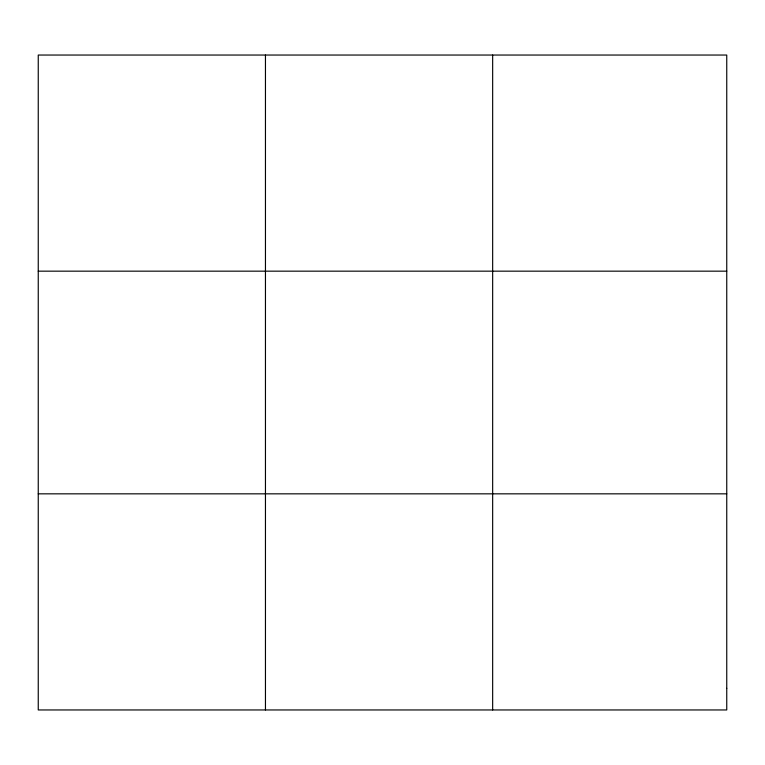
<?xml version="1.0" encoding="UTF-8"?>
<svg xmlns="http://www.w3.org/2000/svg" width="765" height="765" viewBox="0 0 765 765"><rect width="100%" height="100%" fill="white"/><g stroke="black" fill="none" stroke-linecap="round" stroke-linejoin="round"><path stroke-width="1.15" d="M265.455 55.042L265.455 709.958M492.66 55.042L492.66 709.958M38.25 271.164L726.75 271.164M38.25 493.836L726.75 493.836M726.75 688.347L726.75 709.958L38.25 709.958L38.25 55.042L726.75 55.042L726.75 688.347"/></g></svg>
